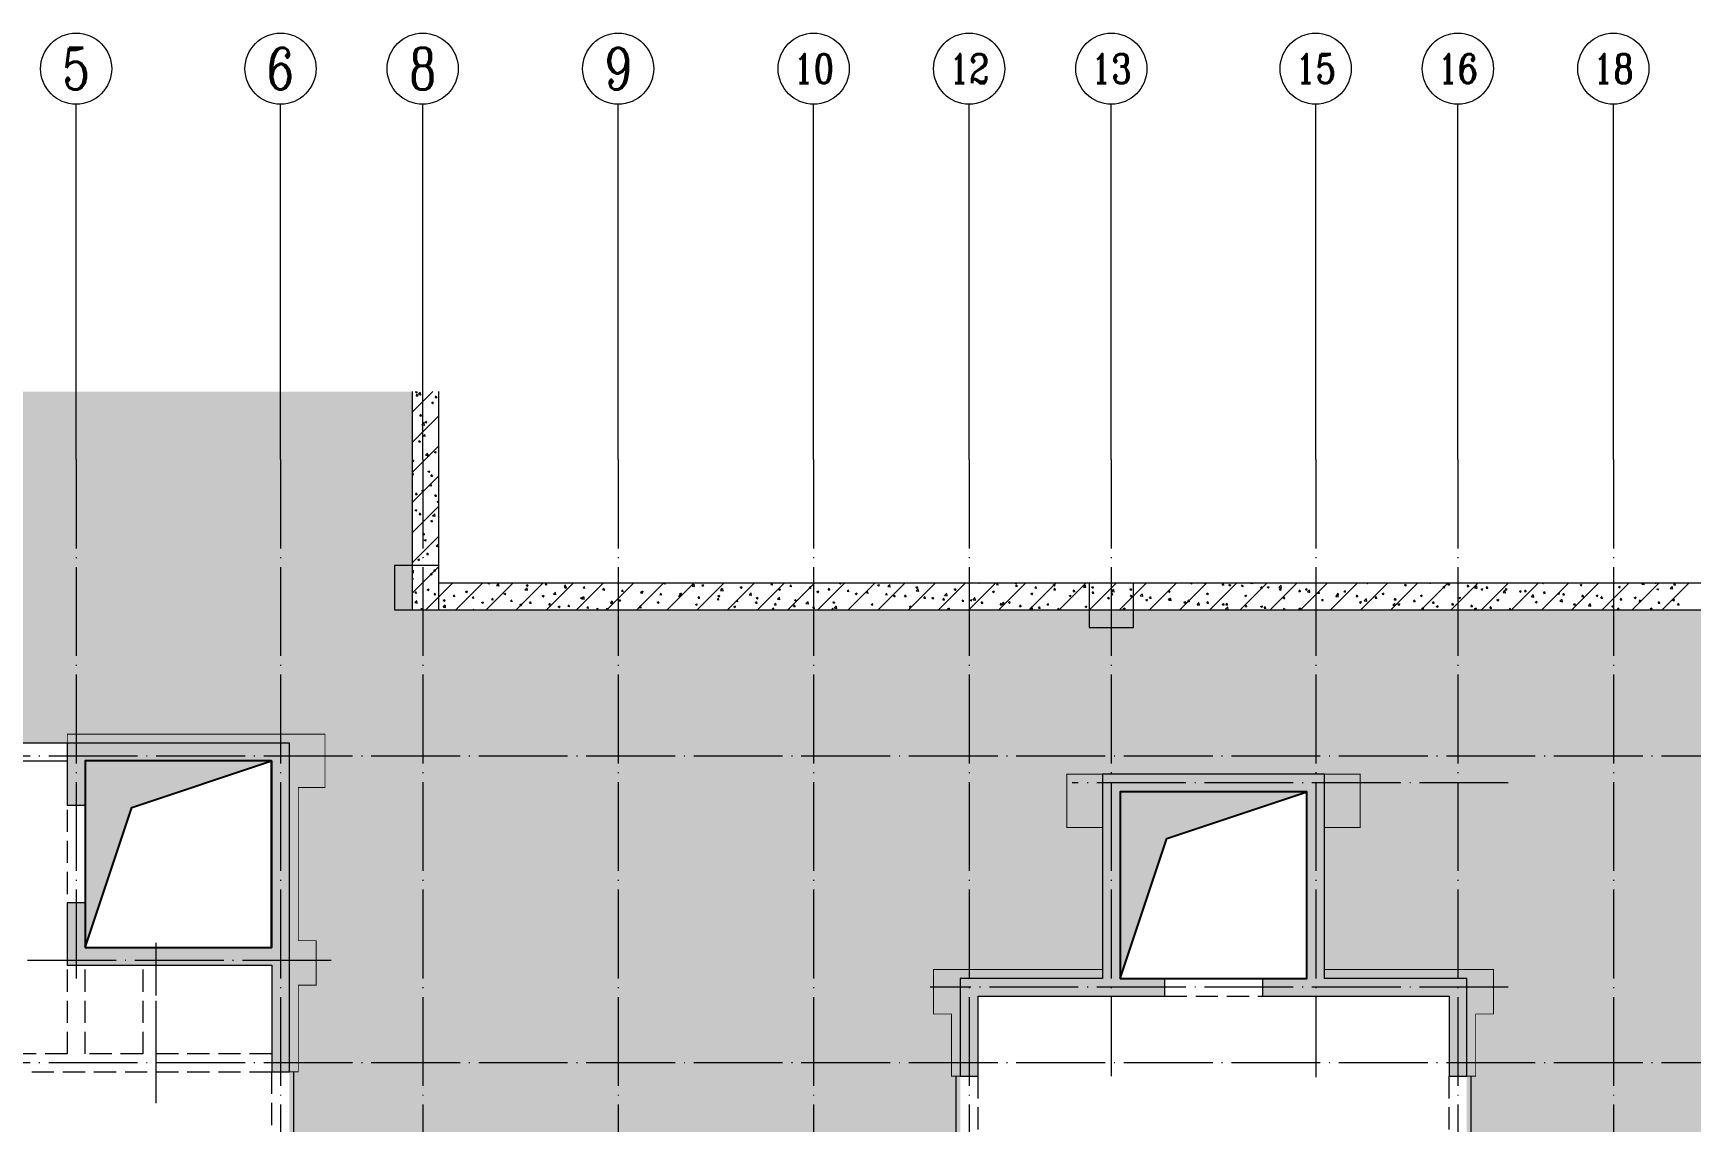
# Model space of a CAD drawing. Extents: x 5874492 to 7194610, y -939842 to -279257.
# Drawn here: x 6611827 to 6630483, y -442422 to -430167 of the extents above; entities that cross this region are included whole.
import ezdxf
from ezdxf.enums import TextEntityAlignment as Align

# ---------------------------------------------------------------- set-up
doc = ezdxf.new("R2010")
doc.units = 0
doc.header["$LTSCALE"] = 1000
doc.linetypes.add('DASH', pattern=[0.35, 0.25, -0.1])
doc.linetypes.add('DOTE', pattern=[2.42, 2, -0.2, 0.02, -0.2])
for name, color, linetype, lineweight in [('A-标注-轴号', 3, 'Continuous', 15), ('A-标注-轴号文字', 7, 'Continuous', 15), ('A-轴线-塔楼', 1, 'DOTE', 9), ('A-轴线-隔墙', 41, 'DOTE', 9), ('S-基础-DQ', 6, 'Continuous', 20), ('S-基础-HATCH', 251, 'Continuous', 20), ('S-墙柱-HATCH', 251, 'Continuous', 20), ('S-墙柱-WALL', 6, 'Continuous', 20), ('S-板-BEAM', 4, 'DASH', 20), ('S-板-BEAM-CON', 2, 'Continuous', 20), ('S-板-COLU', 50, 'DASH', 20), ('S-板-板面填充', 251, 'Continuous', 20), ('S-轴网-轴号', 3, 'Continuous', 20)]:
    doc.layers.add(name, color=color, linetype=linetype, lineweight=lineweight)
doc.layers.add('HOLE', color=5, linetype='Continuous')
doc.layers.add('HOLE_HATCH', color=9, linetype='Continuous')
doc.styles.add('_TCH_AXIS', font='COMPLEX.shx', dxfattribs={"bigfont": 'hztxt.shx'})
doc.styles.add('COMPLEX', font='COMPLEX')

# ---------------------------------------------------------------- blocks, each defined once
blk = doc.blocks.new('ndgfjhgkjhk')
at = {"layer": 'S-板-BEAM'}
for p, q in [((6614795, -514955), (6614795, -516055)), ((6614795, -516755), (6614795, -517705)), ((6614995, -517705), (6614995, -516755)), ((6615645, -516755), (6615645, -517705)), ((6615795, -517705), (6615795, -516755)), ((6627145, -517055), (6628245, -517055)), ((6614795, -517705), (6612995, -517705)), ((6615645, -517705), (6614995, -517705)), ((6617095, -517705), (6615795, -517705)), ((6612995, -517905), (6617095, -517905)), ((6617095, -517905), (6617095, -519255)), ((6625045, -519255), (6625045, -517955)), ((6630345, -517955), (6630345, -519255))]:
    blk.add_line(p, q, dxfattribs=at)
at = {"layer": 'S-板-BEAM-CON'}
for p, q in [((6614795, -514205), (6612895, -514205)), ((6612895, -514405), (6614795, -514405)), ((6614995, -516055), (6614995, -514955)), ((6628245, -516855), (6627145, -516855)), ((6617345, -519255), (6617345, -517905)), ((6624795, -517955), (6624795, -519255)), ((6630595, -519255), (6630595, -517955))]:
    blk.add_line(p, q, dxfattribs=at)
blk = doc.blocks.new('_AXISO')
blk.add_circle((0, 0), 0.5)
at = {"layer": 'S-轴网-轴号', "style": 'COMPLEX', "width": 1.041667}
blk.add_attdef('A', text='', height=0.56, dxfattribs=at).set_placement((-0.25, -0.28), (0.25, -0.28), align=Align.FIT)
blk = doc.blocks.new('ZHOUWANG2')
at = {"layer": 'A-标注-轴号'}
for p, q in [((178346, 135010), (178346, 139010)), ((180646, 135010), (180646, 139010)), ((182246, 135010), (182246, 139010)), ((184446, 135010), (184446, 139010)), ((186646, 135010), (186646, 139010)), ((188396, 135010), (188396, 139010)), ((189996, 135010), (189996, 139010)), ((192296, 135010), (192296, 139010)), ((193896, 135010), (193896, 139010)), ((195646, 135010), (195646, 139010))]:
    blk.add_line(p, q, dxfattribs=at)
at = {"layer": 'A-轴线-塔楼', "linetype": 'DOTE', "ltscale": 0.5}
for p, q in [((178346, 135010), (178346, 129120)), ((180646, 135010), (180646, 126470)), ((182246, 135010), (182246, 124670)), ((184446, 135010), (184446, 108021)), ((186646, 135010), (186646, 124670)), ((188396, 135010), (188396, 126470)), ((189996, 135010), (189996, 128070)), ((192296, 135010), (192296, 128060)), ((193896, 135010), (193896, 126470)), ((195646, 135010), (195646, 124670)), ((227437, 131670), (165262, 131670)), ((194464, 131370), (189555, 131370)), ((181217, 129370), (165262, 129370)), ((194464, 129070), (187956, 129070)), ((227437, 128220), (165262, 128220))]:
    blk.add_line(p, q, dxfattribs=at)
at = {"layer": 'A-轴线-隔墙', "ltscale": 0.5}
blk.add_line((179246, 127767), (179246, 129570), dxfattribs=at)
at = {"layer": 'A-标注-轴号'}
ref = blk.add_blockref('_AXISO', (178346, 139410), dxfattribs=dict(at, xscale=800, yscale=800, zscale=800))
ref.add_attrib('A', '5', dxfattribs={"layer": 'A-标注-轴号文字', "ltscale": 0.2, "height": 466, "style": '_TCH_AXIS'}).set_placement((178191, 139177), (178501, 139177), align=Align.FIT)
ref = blk.add_blockref('_AXISO', (180646, 139410), dxfattribs=dict(at, xscale=800, yscale=800, zscale=800))
ref.add_attrib('A', '6', dxfattribs={"layer": 'A-标注-轴号文字', "ltscale": 0.2, "height": 466, "style": '_TCH_AXIS'}).set_placement((180491, 139177), (180801, 139177), align=Align.FIT)
ref = blk.add_blockref('_AXISO', (182246, 139410), dxfattribs=dict(at, xscale=800, yscale=800, zscale=800))
ref.add_attrib('A', '8', dxfattribs={"layer": 'A-标注-轴号文字', "ltscale": 0.2, "height": 466, "style": '_TCH_AXIS'}).set_placement((182091, 139177), (182401, 139177), align=Align.FIT)
ref = blk.add_blockref('_AXISO', (184446, 139410), dxfattribs=dict(at, xscale=800, yscale=800, zscale=800))
ref.add_attrib('A', '9', dxfattribs={"layer": 'A-标注-轴号文字', "ltscale": 0.2, "height": 466, "style": '_TCH_AXIS'}).set_placement((184291, 139177), (184601, 139177), align=Align.FIT)
ref = blk.add_blockref('_AXISO', (186646, 139410), dxfattribs=dict(at, xscale=800, yscale=800, zscale=800))
ref.add_attrib('A', '10', dxfattribs={"layer": 'A-标注-轴号文字', "ltscale": 0.2, "height": 328.4, "style": '_TCH_AXIS'}).set_placement((186419, 139246), (186873, 139246), align=Align.FIT)
ref = blk.add_blockref('_AXISO', (188396, 139410), dxfattribs=dict(at, xscale=800, yscale=800, zscale=800))
ref.add_attrib('A', '12', dxfattribs={"layer": 'A-标注-轴号文字', "ltscale": 0.2, "height": 328.4, "style": '_TCH_AXIS'}).set_placement((188169, 139246), (188623, 139246), align=Align.FIT)
ref = blk.add_blockref('_AXISO', (189996, 139410), dxfattribs=dict(at, xscale=800, yscale=800, zscale=800))
ref.add_attrib('A', '13', dxfattribs={"layer": 'A-标注-轴号文字', "ltscale": 0.2, "height": 328.4, "style": '_TCH_AXIS'}).set_placement((189769, 139246), (190223, 139246), align=Align.FIT)
ref = blk.add_blockref('_AXISO', (192296, 139410), dxfattribs=dict(at, xscale=800, yscale=800, zscale=800))
ref.add_attrib('A', '15', dxfattribs={"layer": 'A-标注-轴号文字', "ltscale": 0.2, "height": 328.4, "style": '_TCH_AXIS'}).set_placement((192069, 139246), (192523, 139246), align=Align.FIT)
ref = blk.add_blockref('_AXISO', (193896, 139410), dxfattribs=dict(at, xscale=800, yscale=800, zscale=800))
ref.add_attrib('A', '16', dxfattribs={"layer": 'A-标注-轴号文字', "ltscale": 0.2, "height": 328.4, "style": '_TCH_AXIS'}).set_placement((193669, 139246), (194123, 139246), align=Align.FIT)
ref = blk.add_blockref('_AXISO', (195646, 139410), dxfattribs=dict(at, xscale=800, yscale=800, zscale=800))
ref.add_attrib('A', '18', dxfattribs={"layer": 'A-标注-轴号文字', "ltscale": 0.2, "height": 328.4, "style": '_TCH_AXIS'}).set_placement((195419, 139246), (195873, 139246), align=Align.FIT)
blk = doc.blocks.new('sfdgjhgfhgkjhk')
at = {"layer": 'S-基础-DQ'}
for points in [[(6945492, 358792), (6945492, 356336), (6963809, 356336), (6963809, 354236), (6966809, 354236), (6966809, 354586), (6971909, 354586), (6971909, 347036), (6977909, 347036), (6977909, 339686), (6931592, 339686), (6931592, 336294)], [(6931892, 336294), (6931892, 339386), (6978209, 339386), (6978209, 347336), (6972209, 347336), (6972209, 354886), (6966509, 354886), (6966509, 354536), (6964109, 354536), (6964109, 356636), (6945792, 356636), (6945792, 358792)]]:
    blk.add_lwpolyline(points, dxfattribs=at)
for points in [[(6945792, 356336), (6945792, 356836), (6945292, 356836), (6945292, 356336)], [(6953609, 356136), (6953609, 356636), (6953109, 356636), (6953109, 356136)]]:
    blk.add_lwpolyline(points, close=True, dxfattribs=at)
at = {"layer": 'S-基础-HATCH'}
for p, q in [((6945492, 358560), (6945725, 358792)), ((6945528, 358788), (6945541, 358792)), ((6945528, 358788), (6945543, 358778)), ((6945536, 358744), (6945550, 358761)), ((6945544, 358774), (6945550, 358792)), ((6945554, 358739), (6945551, 358758)), ((6945561, 358760), (6945585, 358784)), ((6945561, 358760), (6945588, 358756)), ((6945589, 358753), (6945585, 358781)), ((6945536, 358744), (6945554, 358743)), ((6945707, 358667), (6945728, 358675)), ((6945707, 358667), (6945722, 358657)), ((6945723, 358653), (6945729, 358672)), ((6945751, 358725), (6945765, 358743)), ((6945751, 358725), (6945769, 358724)), ((6945770, 358720), (6945766, 358739)), ((6945492, 358220), (6945792, 358520)), ((6945577, 358518), (6945592, 358536)), ((6945577, 358518), (6945595, 358517)), ((6945596, 358514), (6945593, 358532)), ((6945601, 358418), (6945624, 358442)), ((6945601, 358418), (6945628, 358414)), ((6945628, 358411), (6945625, 358439)), ((6945634, 358449), (6945655, 358457)), ((6945634, 358449), (6945649, 358439)), ((6945650, 358436), (6945656, 358454)), ((6945561, 358232), (6945582, 358240)), ((6945561, 358232), (6945576, 358222)), ((6945577, 358218), (6945583, 358236)), ((6945619, 358293), (6945633, 358310)), ((6945619, 358293), (6945637, 358291)), ((6945638, 358288), (6945634, 358307)), ((6945492, 357881), (6945792, 358181)), ((6945492, 358016), (6945509, 358022)), ((6945492, 358011), (6945503, 358004)), ((6945504, 358001), (6945510, 358019)), ((6945641, 358076), (6945664, 358100)), ((6945641, 358076), (6945667, 358072)), ((6945661, 358067), (6945675, 358084)), ((6945661, 358067), (6945679, 358066)), ((6945668, 358069), (6945665, 358097)), ((6945679, 358062), (6945676, 358081)), ((6945740, 358111), (6945761, 358119)), ((6945740, 358111), (6945755, 358101)), ((6945756, 358098), (6945762, 358116)), ((6945492, 357867), (6945502, 357878)), ((6945492, 357860), (6945505, 357859)), ((6945492, 357542), (6945792, 357842)), ((6945506, 357855), (6945502, 357874)), ((6945667, 357893), (6945688, 357901)), ((6945667, 357893), (6945682, 357883)), ((6945683, 357880), (6945689, 357898)), ((6945702, 357841), (6945717, 357859)), ((6945702, 357841), (6945720, 357840)), ((6945721, 357837), (6945717, 357855)), ((6945529, 357635), (6945543, 357652)), ((6945529, 357635), (6945547, 357633)), ((6945547, 357630), (6945544, 357649)), ((6945594, 357676), (6945615, 357684)), ((6945594, 357676), (6945609, 357666)), ((6945610, 357662), (6945616, 357681)), ((6945681, 357734), (6945704, 357758)), ((6945681, 357734), (6945707, 357730)), ((6945708, 357727), (6945705, 357756)), ((6945492, 357202), (6945792, 357502)), ((6945521, 357458), (6945542, 357466)), ((6945521, 357458), (6945536, 357448)), ((6945537, 357445), (6945543, 357463)), ((6945744, 357616), (6945758, 357633)), ((6945744, 357616), (6945762, 357614)), ((6945763, 357611), (6945759, 357630)), ((6945773, 357555), (6945792, 357562)), ((6945773, 357555), (6945788, 357545)), ((6945789, 357542), (6945792, 357552)), ((6945570, 357409), (6945585, 357426)), ((6945570, 357409), (6945588, 357407)), ((6945589, 357404), (6945585, 357423)), ((6945700, 357337), (6945721, 357346)), ((6945700, 357337), (6945715, 357327)), ((6945716, 357324), (6945722, 357342)), ((6945720, 357392), (6945744, 357417)), ((6945720, 357392), (6945747, 357388)), ((6945748, 357385), (6945744, 357414)), ((6945786, 357390), (6945792, 357398)), ((6945786, 357390), (6945792, 357390)), ((6945492, 356863), (6945792, 357163)), ((6945612, 357183), (6945626, 357201)), ((6945612, 357183), (6945630, 357182)), ((6945631, 357178), (6945627, 357197)), ((6945627, 357120), (6945648, 357128)), ((6945627, 357120), (6945642, 357110)), ((6945643, 357107), (6945649, 357125)), ((6945554, 356902), (6945575, 356910)), ((6945554, 356902), (6945569, 356892)), ((6945570, 356889), (6945576, 356907)), ((6945654, 356958), (6945668, 356975)), ((6945654, 356958), (6945672, 356956)), ((6945672, 356953), (6945669, 356972)), ((6945760, 357050), (6945783, 357075)), ((6945760, 357050), (6945787, 357046)), ((6945787, 357043), (6945784, 357072)), ((6945492, 356523), (6945792, 356823)), ((6945492, 356771), (6945503, 356782)), ((6945492, 356766), (6945494, 356768)), ((6945492, 356756), (6945506, 356754)), ((6945492, 356750), (6945498, 356749)), ((6945499, 356746), (6945495, 356765)), ((6945507, 356751), (6945504, 356780)), ((6945695, 356732), (6945710, 356749)), ((6945695, 356732), (6945713, 356730)), ((6945714, 356727), (6945710, 356746)), ((6945733, 356782), (6945755, 356790)), ((6945733, 356782), (6945748, 356772)), ((6945749, 356768), (6945755, 356786)), ((6945492, 356689), (6945502, 356693)), ((6945492, 356678), (6945496, 356675)), ((6945497, 356671), (6945503, 356690)), ((6945522, 356525), (6945536, 356542)), ((6945522, 356525), (6945540, 356524)), ((6945540, 356520), (6945537, 356539)), ((6945645, 356336), (6945945, 356636)), ((6945661, 356564), (6945682, 356572)), ((6945661, 356564), (6945675, 356554)), ((6945676, 356551), (6945682, 356569)), ((6945737, 356506), (6945751, 356524)), ((6945755, 356501), (6945752, 356520)), ((6945984, 356336), (6946284, 356636)), ((6946092, 356540), (6946113, 356548)), ((6946092, 356540), (6946107, 356530)), ((6946107, 356527), (6946113, 356545)), ((6946323, 356336), (6946623, 356636)), ((6946345, 356636), (6946359, 356627)), ((6946359, 356623), (6946364, 356636)), ((6946440, 356609), (6946464, 356633)), ((6946440, 356609), (6946467, 356605)), ((6946468, 356602), (6946464, 356631)), ((6946523, 356516), (6946544, 356524)), ((6946523, 356516), (6946538, 356506)), ((6946538, 356503), (6946544, 356521)), ((6946663, 356336), (6946963, 356636)), ((6946760, 356559), (6946784, 356584)), ((6946760, 356559), (6946787, 356555)), ((6946775, 356613), (6946796, 356621)), ((6946775, 356613), (6946790, 356603)), ((6946788, 356552), (6946784, 356581)), ((6946790, 356633), (6946789, 356636)), ((6946790, 356599), (6946797, 356618)), ((6946986, 356619), (6947001, 356636)), ((6946986, 356619), (6947004, 356618)), ((6947005, 356614), (6947001, 356633)), ((6947002, 356336), (6947302, 356636)), ((6947081, 356510), (6947104, 356534)), ((6947108, 356503), (6947105, 356531)), ((6947201, 356600), (6947216, 356617)), ((6947201, 356600), (6947219, 356599)), ((6947206, 356589), (6947227, 356597)), ((6947206, 356589), (6947221, 356579)), ((6947220, 356595), (6947217, 356614)), ((6947222, 356575), (6947228, 356593)), ((6947342, 356336), (6947642, 356636)), ((6947417, 356581), (6947431, 356599)), ((6947417, 356581), (6947435, 356580)), ((6947435, 356577), (6947432, 356595)), ((6947632, 356563), (6947646, 356580)), ((6947632, 356563), (6947650, 356561)), ((6947637, 356565), (6947658, 356573)), ((6947637, 356565), (6947652, 356555)), ((6947650, 356558), (6947647, 356577)), ((6947653, 356551), (6947659, 356569)), ((6947681, 356336), (6947981, 356636)), ((6947847, 356544), (6947861, 356561)), ((6947847, 356544), (6947865, 356542)), ((6947866, 356539), (6947862, 356558)), ((6948020, 356336), (6948320, 356636)), ((6948062, 356525), (6948077, 356542)), ((6948062, 356525), (6948080, 356523)), ((6948068, 356541), (6948089, 356549)), ((6948068, 356541), (6948083, 356531)), ((6948081, 356520), (6948077, 356539)), ((6948084, 356527), (6948090, 356545)), ((6948277, 356506), (6948292, 356523)), ((6948296, 356501), (6948292, 356520)), ((6948322, 356636), (6948335, 356627)), ((6948336, 356624), (6948340, 356636)), ((6948360, 356336), (6948660, 356636)), ((6948499, 356517), (6948520, 356525)), ((6948499, 356517), (6948514, 356507)), ((6948515, 356503), (6948521, 356521)), ((6948642, 356603), (6948665, 356628)), ((6948642, 356603), (6948668, 356599)), ((6948669, 356596), (6948666, 356625)), ((6948699, 356336), (6948999, 356636)), ((6948751, 356613), (6948772, 356621)), ((6948751, 356613), (6948766, 356603)), ((6948767, 356600), (6948773, 356618)), ((6948962, 356554), (6948985, 356578)), ((6948962, 356554), (6948989, 356550)), ((6948989, 356547), (6948986, 356575)), ((6949039, 356336), (6949339, 356636)), ((6949183, 356589), (6949204, 356597)), ((6949183, 356589), (6949198, 356579)), ((6949198, 356576), (6949204, 356594)), ((6949282, 356504), (6949305, 356528)), ((6949309, 356497), (6949306, 356526)), ((6949329, 356636), (6949330, 356636)), ((6949330, 356633), (6949330, 356636)), ((6949378, 356336), (6949678, 356636)), ((6949527, 356619), (6949541, 356636)), ((6949527, 356619), (6949545, 356617)), ((6949545, 356614), (6949542, 356633)), ((6949614, 356565), (6949635, 356573)), ((6949614, 356565), (6949629, 356555)), ((6949629, 356552), (6949635, 356570)), ((6949717, 356336), (6950017, 356636)), ((6949742, 356600), (6949756, 356617)), ((6949742, 356600), (6949760, 356598)), ((6949761, 356595), (6949757, 356614)), ((6949957, 356581), (6949972, 356598)), ((6949957, 356581), (6949975, 356580)), ((6949976, 356576), (6949972, 356595)), ((6950045, 356541), (6950066, 356549)), ((6950045, 356541), (6950060, 356531)), ((6950057, 356336), (6950357, 356636)), ((6950060, 356528), (6950067, 356546)), ((6950172, 356562), (6950187, 356580)), ((6950172, 356562), (6950190, 356561)), ((6950191, 356557), (6950187, 356576)), ((6950300, 356636), (6950312, 356628)), ((6950313, 356625), (6950316, 356636)), ((6950388, 356544), (6950402, 356561)), ((6950388, 356544), (6950405, 356542)), ((6950396, 356336), (6950696, 356636)), ((6950406, 356539), (6950403, 356557)), ((6950476, 356517), (6950497, 356525)), ((6950476, 356517), (6950491, 356507)), ((6950492, 356504), (6950498, 356522)), ((6950603, 356525), (6950617, 356542)), ((6950603, 356525), (6950621, 356523)), ((6950621, 356520), (6950618, 356539)), ((6950728, 356614), (6950749, 356622)), ((6950728, 356614), (6950743, 356604)), ((6950736, 356336), (6951036, 356636)), ((6950744, 356601), (6950750, 356619)), ((6950818, 356506), (6950832, 356523)), ((6950836, 356501), (6950833, 356520)), ((6950843, 356598), (6950866, 356622)), ((6950843, 356598), (6950870, 356594)), ((6950870, 356591), (6950867, 356619)), ((6951075, 356336), (6951375, 356636)), ((6951159, 356590), (6951180, 356598)), ((6951159, 356590), (6951174, 356580)), ((6951163, 356548), (6951187, 356572)), ((6951163, 356548), (6951190, 356544)), ((6951175, 356577), (6951181, 356595)), ((6951191, 356541), (6951187, 356570)), ((6951415, 356336), (6951715, 356636)), ((6951483, 356498), (6951507, 356523)), ((6951511, 356491), (6951507, 356520)), ((6951590, 356566), (6951611, 356574)), ((6951590, 356566), (6951605, 356556)), ((6951606, 356553), (6951612, 356571)), ((6951754, 356336), (6952054, 356636)), ((6951867, 356636), (6951870, 356636)), ((6951871, 356633), (6951870, 356636)), ((6952022, 356542), (6952043, 356550)), ((6952022, 356542), (6952036, 356532)), ((6952037, 356529), (6952043, 356547)), ((6952067, 356619), (6952082, 356636)), ((6952067, 356619), (6952085, 356617)), ((6952086, 356614), (6952082, 356632)), ((6952093, 356336), (6952393, 356636)), ((6952277, 356636), (6952288, 356629)), ((6952282, 356600), (6952297, 356617)), ((6952282, 356600), (6952300, 356598)), ((6952289, 356625), (6952293, 356636)), ((6952301, 356595), (6952298, 356614)), ((6952433, 356336), (6952733, 356636)), ((6952453, 356518), (6952474, 356526)), ((6952453, 356518), (6952468, 356508)), ((6952468, 356505), (6952474, 356523)), ((6952498, 356581), (6952512, 356598)), ((6952498, 356581), (6952516, 356579)), ((6952516, 356576), (6952513, 356595)), ((6952705, 356615), (6952726, 356623)), ((6952705, 356615), (6952720, 356605)), ((6952713, 356562), (6952727, 356579)), ((6952713, 356562), (6952731, 356561)), ((6952720, 356601), (6952726, 356619)), ((6952731, 356557), (6952728, 356576)), ((6952752, 356635), (6952752, 356636)), ((6952772, 356336), (6953072, 356636)), ((6952928, 356543), (6952942, 356561)), ((6952928, 356543), (6952946, 356542)), ((6952947, 356538), (6952943, 356557)), ((6953045, 356592), (6953068, 356616)), ((6953045, 356592), (6953071, 356588)), ((6953072, 356585), (6953069, 356613)), ((6953112, 356336), (6953412, 356636)), ((6953136, 356591), (6953157, 356599)), ((6953136, 356591), (6953151, 356581)), ((6953143, 356524), (6953158, 356542)), ((6953143, 356524), (6953161, 356523)), ((6953151, 356577), (6953158, 356595)), ((6953162, 356520), (6953158, 356538)), ((6953358, 356506), (6953373, 356523)), ((6953365, 356542), (6953388, 356567)), ((6953365, 356542), (6953391, 356538)), ((6953377, 356501), (6953374, 356520)), ((6953392, 356535), (6953389, 356564)), ((6953451, 356336), (6953751, 356636)), ((6953567, 356567), (6953588, 356575)), ((6953567, 356567), (6953582, 356557)), ((6953583, 356553), (6953589, 356571)), ((6953685, 356493), (6953708, 356517)), ((6953790, 356336), (6954090, 356636)), ((6953998, 356543), (6954019, 356551)), ((6953998, 356543), (6954013, 356533)), ((6954014, 356529), (6954020, 356547)), ((6954130, 356336), (6954430, 356636)), ((6954255, 356636), (6954265, 356629)), ((6954266, 356626), (6954269, 356636)), ((6954404, 356636), (6954411, 356636)), ((6954411, 356632), (6954411, 356636)), ((6954429, 356519), (6954450, 356527)), ((6954429, 356519), (6954444, 356509)), ((6954445, 356505), (6954451, 356523)), ((6954469, 356336), (6954769, 356636)), ((6954608, 356618), (6954622, 356636)), ((6954608, 356618), (6954626, 356617)), ((6954626, 356613), (6954623, 356632)), ((6954681, 356615), (6954702, 356623)), ((6954681, 356615), (6954696, 356605)), ((6954697, 356602), (6954703, 356620)), ((6954809, 356336), (6955109, 356636)), ((6954823, 356600), (6954837, 356617)), ((6954823, 356600), (6954841, 356598)), ((6954842, 356595), (6954838, 356613)), ((6954926, 356636), (6954926, 356636)), ((6954926, 356636), (6954952, 356632)), ((6954953, 356629), (6954952, 356636)), ((6955038, 356581), (6955053, 356598)), ((6955038, 356581), (6955056, 356579)), ((6955057, 356576), (6955053, 356595)), ((6955112, 356591), (6955133, 356599)), ((6955112, 356591), (6955127, 356581)), ((6955128, 356578), (6955134, 356596)), ((6955148, 356336), (6955448, 356636)), ((6955246, 356586), (6955269, 356611)), ((6955246, 356586), (6955273, 356582)), ((6955253, 356562), (6955268, 356579)), ((6955253, 356562), (6955271, 356560)), ((6955272, 356557), (6955268, 356576)), ((6955273, 356579), (6955270, 356608)), ((6955469, 356543), (6955483, 356560)), ((6955469, 356543), (6955486, 356541)), ((6955487, 356538), (6955484, 356557)), ((6955487, 356336), (6955787, 356636)), ((6955544, 356567), (6955565, 356575)), ((6955544, 356567), (6955559, 356557)), ((6955559, 356554), (6955565, 356572)), ((6955566, 356537), (6955589, 356561)), ((6955566, 356537), (6955593, 356532)), ((6955593, 356530), (6955590, 356558)), ((6955684, 356524), (6955698, 356541)), ((6955684, 356524), (6955702, 356523)), ((6955702, 356519), (6955699, 356538)), ((6955827, 356336), (6956127, 356636)), ((6955899, 356505), (6955913, 356523)), ((6955917, 356500), (6955914, 356519)), ((6955975, 356543), (6955996, 356551)), ((6955975, 356543), (6955990, 356533)), ((6955990, 356530), (6955996, 356548)), ((6956166, 356336), (6956466, 356636)), ((6956233, 356636), (6956242, 356630)), ((6956242, 356627), (6956246, 356636)), ((6956406, 356519), (6956427, 356527)), ((6956406, 356519), (6956421, 356509)), ((6956421, 356506), (6956428, 356524)), ((6956506, 356336), (6956806, 356636)), ((6956658, 356616), (6956679, 356624)), ((6956658, 356616), (6956673, 356606)), ((6956674, 356603), (6956680, 356621)), ((6956845, 356336), (6957145, 356636)), ((6956942, 356636), (6956951, 356635)), ((6956952, 356632), (6956951, 356636)), ((6957089, 356592), (6957110, 356600)), ((6957089, 356592), (6957104, 356582)), ((6957105, 356579), (6957111, 356597)), ((6957127, 356630), (6957133, 356636)), ((6957127, 356630), (6957154, 356626)), ((6957148, 356618), (6957163, 356635)), ((6957148, 356618), (6957166, 356617)), ((6957155, 356623), (6957153, 356636)), ((6957167, 356613), (6957163, 356632)), ((6957185, 356336), (6957485, 356636)), ((6957364, 356599), (6957378, 356616)), ((6957364, 356599), (6957381, 356598)), ((6957382, 356594), (6957379, 356613)), ((6957447, 356581), (6957471, 356605)), ((6957447, 356581), (6957474, 356576)), ((6957475, 356574), (6957471, 356602)), ((6957520, 356568), (6957541, 356576)), ((6957520, 356568), (6957535, 356558)), ((6957524, 356336), (6957824, 356636)), ((6957536, 356555), (6957542, 356573)), ((6957579, 356580), (6957593, 356598)), ((6957579, 356580), (6957597, 356579)), ((6957597, 356576), (6957594, 356594)), ((6957768, 356531), (6957791, 356555)), ((6957768, 356531), (6957794, 356527)), ((6957795, 356524), (6957792, 356552)), ((6957794, 356562), (6957808, 356579)), ((6957794, 356562), (6957812, 356560)), ((6957812, 356557), (6957809, 356575)), ((6957863, 356336), (6958163, 356636)), ((6957951, 356544), (6957972, 356552)), ((6957951, 356544), (6957966, 356534)), ((6957967, 356531), (6957973, 356549)), ((6958009, 356543), (6958023, 356560)), ((6958009, 356543), (6958027, 356541)), ((6958028, 356538), (6958024, 356557)), ((6958203, 356336), (6958503, 356636)), ((6958210, 356636), (6958218, 356631)), ((6958219, 356627), (6958222, 356636)), ((6958224, 356524), (6958239, 356541)), ((6958224, 356524), (6958242, 356522)), ((6958243, 356519), (6958239, 356538)), ((6958383, 356520), (6958404, 356528)), ((6958383, 356520), (6958397, 356510)), ((6958398, 356507), (6958404, 356525)), ((6958439, 356505), (6958454, 356522)), ((6958458, 356500), (6958455, 356519)), ((6958542, 356336), (6958842, 356636)), ((6958635, 356617), (6958656, 356625)), ((6958635, 356617), (6958650, 356607)), ((6958650, 356603), (6958656, 356621)), ((6958882, 356336), (6959182, 356636)), ((6959066, 356593), (6959087, 356601)), ((6959066, 356593), (6959081, 356583)), ((6959081, 356579), (6959087, 356597)), ((6959221, 356336), (6959521, 356636)), ((6959329, 356625), (6959340, 356636)), ((6959329, 356625), (6959355, 356620)), ((6959356, 356618), (6959354, 356636)), ((6959480, 356636), (6959492, 356635)), ((6959492, 356632), (6959491, 356636)), ((6959497, 356569), (6959518, 356577)), ((6959497, 356569), (6959512, 356559)), ((6959512, 356555), (6959519, 356573)), ((6959560, 356336), (6959860, 356636)), ((6959649, 356575), (6959672, 356599)), ((6959649, 356575), (6959675, 356571)), ((6959676, 356568), (6959673, 356596)), ((6959689, 356618), (6959703, 356635)), ((6959689, 356618), (6959707, 356616)), ((6959707, 356613), (6959704, 356632)), ((6945519, 356416), (6945543, 356440)), ((6945519, 356416), (6945546, 356412)), ((6945547, 356409), (6945544, 356438)), ((6945588, 356347), (6945609, 356355)), ((6945588, 356347), (6945602, 356336)), ((6945604, 356336), (6945609, 356351)), ((6945737, 356506), (6945755, 356505)), ((6945840, 356443), (6945861, 356451)), ((6945840, 356443), (6945854, 356433)), ((6945840, 356366), (6945863, 356391)), ((6945840, 356366), (6945866, 356362)), ((6945855, 356430), (6945861, 356448)), ((6945867, 356359), (6945864, 356388)), ((6945952, 356488), (6945966, 356505)), ((6945952, 356488), (6945970, 356486)), ((6945971, 356483), (6945967, 356501)), ((6946167, 356469), (6946182, 356486)), ((6946167, 356469), (6946185, 356467)), ((6946178, 356336), (6946183, 356341)), ((6946186, 356464), (6946182, 356483)), ((6946184, 356336), (6946184, 356338)), ((6946271, 356419), (6946292, 356427)), ((6946271, 356419), (6946286, 356409)), ((6946286, 356406), (6946292, 356424)), ((6946382, 356450), (6946397, 356467)), ((6946382, 356450), (6946400, 356448)), ((6946401, 356445), (6946398, 356464)), ((6946598, 356431), (6946612, 356448)), ((6946598, 356431), (6946615, 356430)), ((6946616, 356426), (6946613, 356445)), ((6946702, 356395), (6946723, 356403)), ((6946702, 356395), (6946717, 356385)), ((6946717, 356382), (6946724, 356400)), ((6946813, 356412), (6946827, 356429)), ((6946813, 356412), (6946831, 356411)), ((6946831, 356407), (6946828, 356426)), ((6946954, 356492), (6946975, 356500)), ((6946954, 356492), (6946969, 356482)), ((6946970, 356479), (6946976, 356497)), ((6947028, 356393), (6947042, 356411)), ((6947028, 356393), (6947046, 356392)), ((6947047, 356389), (6947043, 356407)), ((6947081, 356510), (6947107, 356506)), ((6947133, 356371), (6947154, 356379)), ((6947133, 356371), (6947148, 356361)), ((6947149, 356358), (6947155, 356376)), ((6947243, 356375), (6947258, 356392)), ((6947243, 356375), (6947261, 356373)), ((6947262, 356370), (6947258, 356389)), ((6947385, 356468), (6947406, 356476)), ((6947385, 356468), (6947400, 356458)), ((6947401, 356460), (6947424, 356484)), ((6947401, 356455), (6947407, 356473)), ((6947401, 356460), (6947427, 356456)), ((6947428, 356453), (6947425, 356482)), ((6947458, 356356), (6947473, 356373)), ((6947458, 356356), (6947476, 356354)), ((6947477, 356351), (6947473, 356370)), ((6947564, 356347), (6947585, 356355)), ((6947564, 356347), (6947579, 356337)), ((6947581, 356336), (6947586, 356352)), ((6947673, 356337), (6947688, 356354)), ((6947673, 356337), (6947683, 356336)), ((6947691, 356336), (6947689, 356351)), ((6947721, 356410), (6947744, 356435)), ((6947721, 356410), (6947748, 356406)), ((6947748, 356403), (6947745, 356432)), ((6947816, 356444), (6947837, 356452)), ((6947816, 356444), (6947831, 356434)), ((6947832, 356431), (6947838, 356449)), ((6948041, 356361), (6948064, 356385)), ((6948041, 356361), (6948068, 356357)), ((6948068, 356354), (6948065, 356382)), ((6948247, 356420), (6948268, 356428)), ((6948247, 356420), (6948262, 356410)), ((6948263, 356407), (6948269, 356425)), ((6948277, 356506), (6948295, 356505)), ((6948493, 356487), (6948507, 356505)), ((6948493, 356487), (6948510, 356486)), ((6948511, 356482), (6948508, 356501)), ((6948678, 356396), (6948699, 356404)), ((6948678, 356396), (6948693, 356386)), ((6948694, 356383), (6948700, 356401)), ((6948708, 356468), (6948722, 356486)), ((6948708, 356468), (6948726, 356467)), ((6948726, 356464), (6948723, 356482)), ((6948923, 356450), (6948937, 356467)), ((6948923, 356450), (6948941, 356448)), ((6948931, 356493), (6948952, 356501)), ((6948931, 356493), (6948945, 356483)), ((6948941, 356445), (6948938, 356464)), ((6948946, 356479), (6948952, 356497)), ((6949110, 356372), (6949131, 356380)), ((6949110, 356372), (6949125, 356362)), ((6949125, 356358), (6949131, 356377)), ((6949138, 356431), (6949153, 356448)), ((6949138, 356431), (6949156, 356429)), ((6949157, 356426), (6949153, 356445)), ((6949282, 356504), (6949309, 356500)), ((6949353, 356412), (6949368, 356429)), ((6949353, 356412), (6949371, 356410)), ((6949362, 356469), (6949383, 356477)), ((6949362, 356469), (6949377, 356459)), ((6949372, 356407), (6949368, 356426)), ((6949377, 356455), (6949383, 356473)), ((6949541, 356348), (6949562, 356356)), ((6949541, 356348), (6949556, 356338)), ((6949557, 356336), (6949562, 356353)), ((6949568, 356393), (6949583, 356410)), ((6949568, 356393), (6949586, 356392)), ((6949587, 356388), (6949584, 356407)), ((6949602, 356454), (6949626, 356479)), ((6949602, 356454), (6949629, 356450)), ((6949630, 356447), (6949626, 356476)), ((6949784, 356374), (6949798, 356392)), ((6949784, 356374), (6949802, 356373)), ((6949793, 356445), (6949814, 356453)), ((6949793, 356445), (6949808, 356435)), ((6949802, 356369), (6949799, 356388)), ((6949808, 356431), (6949814, 356449)), ((6949922, 356405), (6949946, 356429)), ((6949922, 356405), (6949949, 356401)), ((6949950, 356398), (6949946, 356426)), ((6949999, 356356), (6950013, 356373)), ((6949999, 356356), (6950017, 356354)), ((6950017, 356351), (6950014, 356369)), ((6950214, 356337), (6950228, 356354)), ((6950214, 356337), (6950221, 356336)), ((6950224, 356421), (6950245, 356429)), ((6950224, 356421), (6950239, 356410)), ((6950232, 356336), (6950229, 356351)), ((6950240, 356407), (6950246, 356425)), ((6950243, 356355), (6950266, 356379)), ((6950243, 356355), (6950269, 356351)), ((6950270, 356348), (6950267, 356377)), ((6950655, 356397), (6950676, 356405)), ((6950655, 356397), (6950670, 356386)), ((6950671, 356383), (6950677, 356401)), ((6950818, 356506), (6950836, 356504)), ((6950907, 356493), (6950928, 356501)), ((6950907, 356493), (6950922, 356483)), ((6950923, 356480), (6950929, 356498)), ((6951033, 356487), (6951047, 356504)), ((6951033, 356487), (6951051, 356485)), ((6951052, 356482), (6951048, 356501)), ((6951086, 356373), (6951107, 356381)), ((6951086, 356373), (6951101, 356362)), ((6951102, 356359), (6951108, 356377)), ((6951248, 356468), (6951263, 356485)), ((6951248, 356468), (6951266, 356467)), ((6951267, 356463), (6951263, 356482)), ((6951338, 356469), (6951359, 356477)), ((6951338, 356469), (6951353, 356459)), ((6951354, 356456), (6951360, 356474)), ((6951463, 356449), (6951478, 356467)), ((6951463, 356449), (6951481, 356448)), ((6951482, 356444), (6951479, 356463)), ((6951483, 356498), (6951510, 356494)), ((6951517, 356348), (6951538, 356357)), ((6951517, 356348), (6951532, 356338)), ((6951533, 356336), (6951539, 356353)), ((6951679, 356431), (6951693, 356448)), ((6951679, 356431), (6951697, 356429)), ((6951697, 356426), (6951694, 356444)), ((6951769, 356445), (6951790, 356453)), ((6951769, 356445), (6951784, 356435)), ((6951785, 356432), (6951791, 356450)), ((6951804, 356449), (6951827, 356473)), ((6951804, 356449), (6951830, 356445)), ((6951831, 356442), (6951828, 356470)), ((6951894, 356412), (6951908, 356429)), ((6951894, 356412), (6951912, 356410)), ((6951912, 356407), (6951909, 356426)), ((6952109, 356393), (6952123, 356410)), ((6952109, 356393), (6952127, 356391)), ((6952124, 356399), (6952147, 356423)), ((6952128, 356388), (6952124, 356407)), ((6952124, 356399), (6952150, 356395)), ((6952151, 356392), (6952148, 356421)), ((6952201, 356421), (6952222, 356429)), ((6952201, 356421), (6952216, 356411)), ((6952216, 356408), (6952222, 356426)), ((6952324, 356374), (6952339, 356391)), ((6952324, 356374), (6952342, 356373)), ((6952343, 356369), (6952339, 356388)), ((6952444, 356349), (6952467, 356374)), ((6952444, 356349), (6952471, 356345)), ((6952471, 356342), (6952468, 356371)), ((6952539, 356355), (6952554, 356373)), ((6952539, 356355), (6952557, 356354)), ((6952558, 356350), (6952554, 356369)), ((6952632, 356397), (6952653, 356405)), ((6952632, 356397), (6952647, 356387)), ((6952647, 356384), (6952653, 356402)), ((6952754, 356336), (6952769, 356354)), ((6952754, 356336), (6952758, 356336)), ((6952772, 356336), (6952770, 356350)), ((6952884, 356494), (6952905, 356502)), ((6952884, 356494), (6952899, 356484)), ((6952899, 356481), (6952905, 356499)), ((6953063, 356373), (6953084, 356381)), ((6953063, 356373), (6953078, 356363)), ((6953078, 356360), (6953085, 356378)), ((6953315, 356470), (6953336, 356478)), ((6953315, 356470), (6953330, 356460)), ((6953331, 356457), (6953337, 356475)), ((6953358, 356506), (6953376, 356504)), ((6953494, 356349), (6953515, 356357)), ((6953494, 356349), (6953509, 356339)), ((6953510, 356336), (6953516, 356354)), ((6953574, 356487), (6953588, 356504)), ((6953574, 356487), (6953591, 356485)), ((6953592, 356482), (6953589, 356501)), ((6953685, 356493), (6953712, 356489)), ((6953712, 356486), (6953709, 356514)), ((6953746, 356446), (6953767, 356454)), ((6953746, 356446), (6953761, 356436)), ((6953762, 356433), (6953768, 356451)), ((6953789, 356468), (6953803, 356485)), ((6953789, 356468), (6953807, 356466)), ((6953807, 356463), (6953804, 356482)), ((6954004, 356449), (6954018, 356466)), ((6954004, 356449), (6954022, 356448)), ((6954005, 356443), (6954028, 356467)), ((6954005, 356443), (6954032, 356439)), ((6954023, 356444), (6954019, 356463)), ((6954032, 356436), (6954029, 356464)), ((6954177, 356422), (6954198, 356430)), ((6954177, 356422), (6954192, 356412)), ((6954193, 356408), (6954199, 356427)), ((6954219, 356430), (6954234, 356448)), ((6954219, 356430), (6954237, 356429)), ((6954238, 356425), (6954234, 356444)), ((6954325, 356393), (6954349, 356418)), ((6954325, 356393), (6954352, 356389)), ((6954353, 356386), (6954349, 356415)), ((6954434, 356411), (6954449, 356429)), ((6954434, 356411), (6954452, 356410)), ((6954453, 356407), (6954449, 356425)), ((6954608, 356398), (6954629, 356406)), ((6954608, 356398), (6954623, 356388)), ((6954624, 356384), (6954630, 356403)), ((6954645, 356344), (6954669, 356368)), ((6954645, 356344), (6954672, 356340)), ((6954649, 356393), (6954664, 356410)), ((6954649, 356393), (6954667, 356391)), ((6954668, 356388), (6954665, 356407)), ((6954673, 356337), (6954669, 356365)), ((6954860, 356495), (6954881, 356503)), ((6954860, 356495), (6954875, 356485)), ((6954865, 356374), (6954879, 356391)), ((6954865, 356374), (6954883, 356372)), ((6954876, 356481), (6954882, 356499)), ((6954883, 356369), (6954880, 356388)), ((6955039, 356374), (6955060, 356382)), ((6955039, 356374), (6955054, 356364)), ((6955055, 356360), (6955061, 356379)), ((6955080, 356355), (6955094, 356372)), ((6955080, 356355), (6955098, 356353)), ((6955098, 356350), (6955095, 356369)), ((6955292, 356471), (6955313, 356479)), ((6955292, 356471), (6955306, 356461)), ((6955295, 356336), (6955309, 356353)), ((6955295, 356336), (6955296, 356336)), ((6955307, 356457), (6955313, 356475)), ((6955313, 356336), (6955310, 356350)), ((6955471, 356350), (6955492, 356358)), ((6955471, 356350), (6955486, 356340)), ((6955486, 356336), (6955492, 356355)), ((6955723, 356447), (6955744, 356455)), ((6955723, 356447), (6955738, 356436)), ((6955738, 356433), (6955744, 356451)), ((6955886, 356487), (6955910, 356511)), ((6955886, 356487), (6955913, 356483)), ((6955899, 356505), (6955917, 356504)), ((6955914, 356480), (6955910, 356508)), ((6956114, 356487), (6956129, 356504)), ((6956114, 356487), (6956132, 356485)), ((6956133, 356482), (6956129, 356500)), ((6956154, 356423), (6956175, 356431)), ((6956154, 356423), (6956169, 356412)), ((6956169, 356409), (6956176, 356427)), ((6956206, 356437), (6956230, 356462)), ((6956206, 356437), (6956233, 356433)), ((6956234, 356430), (6956230, 356459)), ((6956329, 356468), (6956344, 356485)), ((6956329, 356468), (6956347, 356466)), ((6956348, 356463), (6956344, 356482)), ((6956527, 356388), (6956550, 356412)), ((6956527, 356388), (6956553, 356384)), ((6956544, 356449), (6956559, 356466)), ((6956544, 356449), (6956562, 356447)), ((6956554, 356381), (6956551, 356409)), ((6956563, 356444), (6956560, 356463)), ((6956585, 356398), (6956606, 356407)), ((6956585, 356398), (6956600, 356388)), ((6956601, 356385), (6956607, 356403)), ((6956760, 356430), (6956774, 356447)), ((6956760, 356430), (6956778, 356429)), ((6956778, 356425), (6956775, 356444)), ((6956837, 356495), (6956858, 356503)), ((6956837, 356495), (6956852, 356485)), ((6956847, 356338), (6956870, 356362)), ((6956847, 356338), (6956859, 356336)), ((6956853, 356482), (6956859, 356500)), ((6956874, 356336), (6956871, 356359)), ((6956975, 356411), (6956989, 356428)), ((6956975, 356411), (6956993, 356410)), ((6956993, 356406), (6956990, 356425)), ((6957016, 356374), (6957037, 356383)), ((6957016, 356374), (6957031, 356364)), ((6957032, 356361), (6957038, 356379)), ((6957190, 356392), (6957204, 356410)), ((6957190, 356392), (6957208, 356391)), ((6957209, 356388), (6957205, 356406)), ((6957268, 356471), (6957289, 356479)), ((6957268, 356471), (6957283, 356461)), ((6957284, 356458), (6957290, 356476)), ((6957405, 356374), (6957420, 356391)), ((6957405, 356374), (6957423, 356372)), ((6957424, 356369), (6957420, 356387)), ((6957447, 356350), (6957468, 356359)), ((6957447, 356350), (6957462, 356340)), ((6957463, 356337), (6957469, 356355)), ((6957620, 356355), (6957635, 356372)), ((6957620, 356355), (6957638, 356353)), ((6957639, 356350), (6957635, 356369)), ((6957699, 356447), (6957720, 356455)), ((6957699, 356447), (6957714, 356437)), ((6957715, 356434), (6957721, 356452)), ((6957836, 356336), (6957850, 356353)), ((6957853, 356336), (6957851, 356350)), ((6958088, 356481), (6958111, 356506)), ((6958088, 356481), (6958114, 356477)), ((6958115, 356474), (6958112, 356503)), ((6958130, 356423), (6958151, 356431)), ((6958130, 356423), (6958145, 356413)), ((6958146, 356410), (6958152, 356428)), ((6958408, 356432), (6958431, 356456)), ((6958408, 356432), (6958435, 356427)), ((6958435, 356425), (6958432, 356453)), ((6958439, 356505), (6958457, 356504)), ((6958562, 356399), (6958583, 356407)), ((6958562, 356399), (6958577, 356389)), ((6958577, 356386), (6958583, 356404)), ((6958655, 356486), (6958669, 356504)), ((6958655, 356486), (6958673, 356485)), ((6958673, 356481), (6958670, 356500)), ((6958728, 356382), (6958751, 356406)), ((6958728, 356382), (6958755, 356378)), ((6958755, 356375), (6958752, 356403)), ((6958814, 356496), (6958835, 356504)), ((6958814, 356496), (6958829, 356486)), ((6958829, 356483), (6958835, 356501)), ((6958870, 356467), (6958884, 356485)), ((6958870, 356467), (6958888, 356466)), ((6958888, 356463), (6958885, 356481)), ((6958993, 356375), (6959014, 356383)), ((6958993, 356375), (6959008, 356365)), ((6959008, 356362), (6959014, 356380)), ((6959052, 356336), (6959072, 356357)), ((6959074, 356336), (6959072, 356354)), ((6959085, 356449), (6959099, 356466)), ((6959085, 356449), (6959103, 356447)), ((6959104, 356444), (6959100, 356463)), ((6959245, 356472), (6959266, 356480)), ((6959245, 356472), (6959260, 356462)), ((6959260, 356458), (6959266, 356477)), ((6959300, 356430), (6959315, 356447)), ((6959300, 356430), (6959318, 356428)), ((6959319, 356425), (6959315, 356444)), ((6959424, 356351), (6959445, 356359)), ((6959424, 356351), (6959439, 356341)), ((6959439, 356338), (6959446, 356356)), ((6959515, 356411), (6959530, 356428)), ((6959515, 356411), (6959533, 356409)), ((6959534, 356406), (6959530, 356425)), ((6959676, 356448), (6959697, 356456)), ((6959676, 356448), (6959691, 356438)), ((6959692, 356434), (6959698, 356453)), ((6959730, 356392), (6959745, 356409)), ((6959730, 356392), (6959748, 356391)), ((6959749, 356387), (6959746, 356406))]:
    blk.add_line(p, q, dxfattribs=at)
blk = doc.blocks.new('sdgjhgfjhgfj')
at = {"layer": 'S-板-COLU', "const_width": 10}
for points in [[(6300945, -397602), (6300645, -397602), (6300645, -396402), (6298345, -396402), (6298345, -395702), (6298545, -395702), (6298545, -396202), (6300645, -396202), (6300645, -396127), (6300645, -394102), (6298545, -394102), (6298545, -394602), (6298345, -394602), (6298345, -393802), (6300945, -393802), (6301245, -393802), (6301245, -394402), (6300945, -394402), (6300945, -396127), (6301145, -396127), (6301145, -396627), (6300945, -396627)], [(6308295, -397652), (6308295, -396952), (6308094, -396952), (6308094, -396452), (6308594, -396452), (6309995, -396452), (6309995, -394852), (6309595, -394852), (6309595, -394252), (6310195, -394252), (6312495, -394252), (6312895, -394252), (6312895, -394852), (6312495, -394852), (6312495, -396452), (6314195, -396452), (6314395, -396452), (6314395, -396952), (6314195, -396952), (6314195, -397652), (6313895, -397652), (6313895, -396752), (6311795, -396752), (6311795, -396552), (6312295, -396552), (6312295, -394452), (6310195, -394452), (6310195, -394852), (6310195, -396552), (6310695, -396552), (6310695, -396752), (6308595, -396752), (6308595, -397652)]]:
    blk.add_lwpolyline(points, close=True, dxfattribs=at)
blk = doc.blocks.new('safdhgfjhgfj')
at = {"layer": 'S-墙柱-HATCH', "ltscale": 0.2}
h = blk.add_hatch(color=256, dxfattribs=at)
h.paths.add_polyline_path([(6293545, -281423), (6293545, -286793), (6293845, -286793), (6293845, -286023), (6296545, -286023), (6296545, -285823), (6296445, -285823), (6293845, -285823), (6293845, -280773), (6293245, -280773), (6293245, -281423)])
h.paths.add_polyline_path([(6288045, -295923), (6287795, -295923), (6287795, -288523), (6288635, -288523), (6288635, -288273), (6287545, -288273), (6287545, -296523), (6288045, -296523)])
h.paths.add_polyline_path([(6314845, -287823), (6315845, -287823), (6315845, -287623), (6314645, -287623), (6314645, -290323), (6314845, -290323)])
h.paths.add_polyline_path([(6314845, -292123), (6315245, -292123), (6315245, -291923), (6314645, -291923), (6314645, -294423), (6314845, -294423)])
h.paths.add_polyline_path([(6315645, -286023), (6313895, -286023), (6313895, -285823), (6315845, -285823), (6315845, -286463), (6315645, -286463)])
h.paths.add_polyline_path([(6304670, -290323), (6304420, -290323), (6304420, -287823), (6304045, -287823), (6304045, -287623), (6305045, -287623), (6305045, -287823), (6304670, -287823)])
h.paths.add_polyline_path([(6301445, -292123), (6301845, -292123), (6301845, -291923), (6301245, -291923), (6301245, -294423), (6301445, -294423)])
h.paths.add_polyline_path([(6314095, -284523), (6314095, -283423), (6312495, -283423), (6312495, -281123), (6309995, -281123), (6309995, -283423), (6308395, -283423), (6308395, -284523), (6308595, -284523), (6308595, -283623), (6310695, -283623), (6310695, -283423), (6310195, -283423), (6310195, -281323), (6312295, -281323), (6312295, -283423), (6311795, -283423), (6311795, -283623), (6313895, -283623), (6313895, -284523)])
h.paths.add_polyline_path([(6307645, -287823), (6306645, -287823), (6306645, -287623), (6307845, -287623), (6307845, -290323), (6307645, -290323)])
h.paths.add_polyline_path([(6307645, -292123), (6307245, -292123), (6307245, -291923), (6307845, -291923), (6307845, -294423), (6307645, -294423)])
h.paths.add_polyline_path([(6300645, -285823), (6300645, -286023), (6302245, -286023), (6302245, -286463), (6302445, -286463), (6302445, -285823)])
h.paths.add_polyline_path([(6300645, -283273), (6300645, -284473), (6300845, -284473), (6300845, -280773), (6298345, -280773), (6298345, -281473), (6298545, -281473), (6298545, -280973), (6300645, -280973), (6300645, -283073), (6298545, -283073), (6298545, -282573), (6298345, -282573), (6298345, -283273)])
h.paths.add_polyline_path([(6306845, -286023), (6308595, -286023), (6308595, -285823), (6306645, -285823), (6306645, -286463), (6306845, -286463)])
h.paths.add_polyline_path([(6297695, -288523), (6297995, -288523), (6297995, -286023), (6298095, -286023), (6298095, -285823), (6297695, -285823)])
h.paths.add_polyline_path([(6311145, -288523), (6311345, -288523), (6311345, -286023), (6311695, -286023), (6311695, -285823), (6310795, -285823), (6310795, -286023), (6311145, -286023)])
h.paths.add_polyline_path([(6301445, -287823), (6302445, -287823), (6302445, -287623), (6301245, -287623), (6301245, -290323), (6301445, -290323)])
h.paths.add_polyline_path([(6298395, -296223), (6298395, -295923), (6297995, -295923), (6297995, -292173), (6297695, -292173), (6297695, -295923), (6296945, -295923), (6296945, -296223)])
h.paths.add_polyline_path([(6305445, -296223), (6305445, -295923), (6304670, -295923), (6304670, -291523), (6304420, -291523), (6304420, -295923), (6303645, -295923), (6303645, -296223)])
h.paths.add_polyline_path([(6312145, -296223), (6312145, -295923), (6311345, -295923), (6311345, -292173), (6311145, -292173), (6311145, -295923), (6310345, -295923), (6310345, -296223)])
h.paths.add_polyline_path([(6293445, -295923), (6293595, -295923), (6293595, -292373), (6293845, -292373), (6293845, -296523), (6293445, -296523)])
h.paths.add_polyline_path([(6293145, -288523), (6293645, -288523), (6293645, -291323), (6293845, -291323), (6293845, -288273), (6293145, -288273)])
h.paths.add_polyline_path([(6317820, -290323), (6318070, -290323), (6318070, -287823), (6318445, -287823), (6318445, -287623), (6317445, -287623), (6317445, -287823), (6317820, -287823)])
h.paths.add_polyline_path([(6321045, -292123), (6320645, -292123), (6320645, -291923), (6321245, -291923), (6321245, -294423), (6321045, -294423)])
h.paths.add_polyline_path([(6321870, -285823), (6321870, -286023), (6320245, -286023), (6320245, -286463), (6320045, -286463), (6320045, -285823)])
h.paths.add_polyline_path([(6324745, -288523), (6324545, -288523), (6324545, -286023), (6324395, -286023), (6324395, -285823), (6324745, -285823)])
h.paths.add_polyline_path([(6321045, -287823), (6320045, -287823), (6320045, -287623), (6321245, -287623), (6321245, -290323), (6321045, -290323)])
h.paths.add_polyline_path([(6324095, -296223), (6324095, -295923), (6324495, -295923), (6324495, -292173), (6324745, -292173), (6324745, -295923), (6325545, -295923), (6325545, -296223)])
h.paths.add_polyline_path([(6317045, -296223), (6317045, -295923), (6317820, -295923), (6317820, -291523), (6318070, -291523), (6318070, -295923), (6318845, -295923), (6318845, -296223)])
h.paths.add_polyline_path([(6323045, -281173), (6320645, -281173), (6320645, -284473), (6320845, -284473), (6320845, -283573), (6323545, -283573), (6323545, -282923), (6323345, -282923), (6323345, -283373), (6320845, -283373), (6320845, -281373), (6323345, -281373), (6323345, -281823), (6323545, -281823), (6323545, -280773), (6323045, -280773)])
h.paths.add_polyline_path([(6328945, -281423), (6328945, -286793), (6328645, -286793), (6328645, -286023), (6325945, -286023), (6325945, -285823), (6326045, -285823), (6328645, -285823), (6328645, -280773), (6329295, -280773), (6329295, -281423)])
h.paths.add_polyline_path([(6329045, -295923), (6328945, -295923), (6328945, -292373), (6328645, -292373), (6328645, -296523), (6329045, -296523)])
h.paths.add_polyline_path([(6329345, -288523), (6328945, -288523), (6328945, -291323), (6328645, -291323), (6328645, -288273), (6329345, -288273)])
h.paths.add_polyline_path([(6334445, -295923), (6334695, -295923), (6334695, -288523), (6333855, -288523), (6333855, -288273), (6334945, -288273), (6334945, -296523), (6334445, -296523)])
at = {"layer": 'S-墙柱-WALL'}
for points in [[(6300645, -283273), (6300645, -284473), (6300845, -284473), (6300845, -280773), (6298345, -280773), (6298345, -281473), (6298545, -281473), (6298545, -280973), (6300645, -280973), (6300645, -283073), (6298545, -283073), (6298545, -282573), (6298345, -282573), (6298345, -283273)], [(6314095, -284523), (6314095, -283423), (6312495, -283423), (6312495, -281123), (6309995, -281123), (6309995, -283423), (6308395, -283423), (6308395, -284523), (6308595, -284523), (6308595, -283623), (6310695, -283623), (6310695, -283423), (6310195, -283423), (6310195, -281323), (6312295, -281323), (6312295, -283423), (6311795, -283423), (6311795, -283623), (6313895, -283623), (6313895, -284523)]]:
    blk.add_lwpolyline(points, close=True, dxfattribs=at)

msp = doc.modelspace()

# ---------------------------------------------------------------- hatches: boundary and pattern name
at = {"layer": 'HOLE_HATCH', "ltscale": 0.2}
for points in [[(6612411.2, -438357.4), (6614511.2, -438357.4), (6612936.2, -438882.4), (6612411.2, -440457.4)], [(6624061.2, -438707.4), (6626161.2, -438707.4), (6624586.2, -439232.4), (6624061.2, -440807.4)]]:
    msp.add_hatch(color=256, dxfattribs=at).paths.add_polyline_path(points)
at = {"layer": 'S-板-板面填充'}
h = msp.add_hatch(dxfattribs=at)
h.set_pattern_fill('CROSS,_O', color=256, scale=100)
h.set_pattern_definition([(0, (-312234.5, 0), (158.75, 158.75), [79.375, -238.125]), (90, (-312194.81, -39.69), (-158.75, 158.75), [79.375, -238.125])])
h.paths.add_polyline_path([(6598616.1, -456699.9), (6602194.4, -456699.9), (6602194.4, -453907.4), (6601411.2, -453907.4), (6601411.2, -445657.4), (6607411.2, -445657.4), (6607411.2, -438807.4), (6607111.2, -438807.4), (6607111.2, -438157.4), (6614711.2, -438157.4), (6614711.2, -443207.4), (6622261.2, -443207.4), (6622261.2, -440807.4), (6623861.2, -440807.4), (6623861.2, -438507.4), (6626361.2, -438507.4), (6626361.2, -440807.4), (6627961.2, -440807.4), (6627961.3, -443207.4), (6634511.2, -443207.4), (6634511.3, -438757.4), (6634411.2, -436657.4), (6616094.4, -436657.4), (6616094.4, -434201.1), (6598616.1, -434201.1)])

# ---------------------------------------------------------------- linework, layer by layer
at = {"layer": 'HOLE', "ltscale": 0.2}
for points in [[(6612411.2, -440457.4), (6614511.2, -440457.4), (6614511.2, -438357.4), (6612411.2, -438357.4)], [(6624061.2, -440807.4), (6626161.2, -440807.4), (6626161.2, -438707.4), (6624061.2, -438707.4)]]:
    msp.add_lwpolyline(points, close=True, dxfattribs=at)
for points in [[(6612411.2, -440457.4), (6612936.2, -438882.4), (6614511.2, -438357.4)], [(6624061.2, -440807.4), (6624586.2, -439232.4), (6626161.2, -438707.4)]]:
    msp.add_lwpolyline(points, dxfattribs=at)

# ---------------------------------------------------------------- block references
at = {"color": 3}
msp.add_blockref('ZHOUWANG2', (6433965.2, -569977), dxfattribs=at)
msp.add_blockref('sfdgjhgfhgkjhk', (-329397.9, -792993.6))
at = {"layer": 'S-墙柱-HATCH'}
for name, p in [('sdgjhgfjhgfj', (313866.7, -44255.8)), ('safdhgfjhgfj', (313866.7, -157384.4))]:
    msp.add_blockref(name, p, dxfattribs=at)
at = {"layer": 'S-板-BEAM'}
msp.add_blockref('ndgfjhgkjhk', (-2583.5, 76047.1), dxfattribs=at)

doc.saveas('drawing.dxf')
